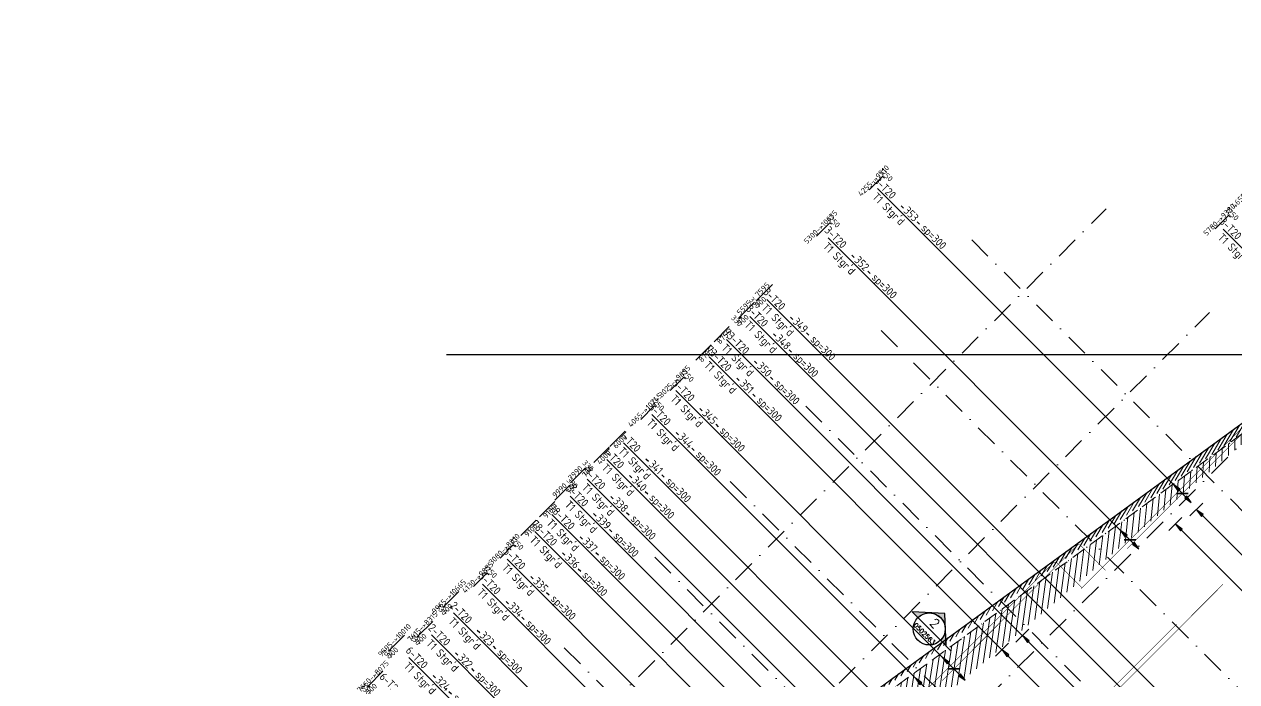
# Model space of a CAD drawing. Extents: x 660761725 to 1323371458, y 2734871439 to 5470067957.
# Drawn here: x 661575298 to 661615071, y 2735053111 to 2735074657 of the extents above; entities that cross this region are included whole.
import ezdxf
from ezdxf.enums import TextEntityAlignment as Align

# ---------------------------------------------------------------- set-up
doc = ezdxf.new("R2010")
doc.units = 0
for name, pattern in [('AXES', [1.95, 1.2, -0.25, 0.25, -0.25]), ('CENTER2', [28.575000000000003, 19.05, -3.175, 3.175, -3.175]), ('Hidden', [714.375, 476.25, -238.125]), ('sbp_axis_short', [10, 5, -2.5, 0, -2.5])]:
    doc.linetypes.add(name, pattern=pattern)
doc.layers.add('A-DETL', color=5, linetype='Continuous', lineweight=9, true_color=0x0000ff)
for name, color, linetype, lineweight in [('A-FLOR-PATT', 7, 'Continuous', 15), ('A-ROOF', 7, 'Continuous', 15), ('A-WALL', 7, 'Continuous', 15), ('S-GRID', 7, 'Continuous', 9), ('S-MATCH LNE', 5, 'CENTER2', 40)]:
    doc.layers.add(name, color=color, linetype=linetype, lineweight=lineweight)
for name, color, linetype in [('S-AXIS', 20, 'AXES'), ('S-RBAR-T20', 10, 'Continuous'), ('S-RDIMO', 8, 'Continuous'), ('S-RSYMB', 7, 'Continuous'), ('S-SCEL-INDT', 222, 'Continuous'), ('S-SIMPLETEXT', 7, 'Continuous'), ('S-TXT', 3, 'Continuous')]:
    doc.layers.add(name, color=color, linetype=linetype)
doc.styles.add('ARMACAD', font='isocp.shx')
doc.styles.add('ROMANS', font='romans.shx')
doc.styles.add('ROMANT', font='romant')
pattern_1 = [(74.99999999999999, (0, 0), (-153.3407249233896, 41.08752341002518), [])]

# ---------------------------------------------------------------- blocks, each defined once
blk = doc.blocks.new('I am… All Range.')
at = {"layer": 'S-GRID', "color": 8, "linetype": 'sbp_axis_short', "lineweight": 13, "ltscale": 150}
for p, q in [((662613679.1571203, 2734523360.248725), (662679782.7279356, 2734589463.81954)), ((662607615.8569804, 2734529423.548865), (662643100.4238242, 2734564908.115708)), ((662638694.7375193, 2734563892.988339), (662667314.0845935, 2734535273.641264)), ((662611009.9695301, 2734526029.436315), (662646494.6183763, 2734561514.085161)), ((662635724.8890384, 2734560923.139858), (662664344.2237372, 2734532303.805159)), ((662633250.0153042, 2734558448.266124), (662661869.4970862, 2734529828.784341)), ((662630775.1415697, 2734555973.392389), (662659394.7554803, 2734527353.778479)), ((662628300.2678357, 2734553498.518655), (662656919.881746, 2734524878.904745)), ((662625330.4193549, 2734550528.670175), (662653950.0332651, 2734521909.056264))]:
    blk.add_line(p, q, dxfattribs=at)
blk = doc.blocks.new('*U1143')
at = {"layer": 'S-SCEL-INDT'}
h = blk.add_hatch(color=256, dxfattribs=at)
edge = h.paths.add_edge_path()
edge.add_line((7.000001906104444, 2.263283386128023e-05), (10.50000190576247, 3.394924715394154e-05))
edge.add_line((10.50000190576247, 3.394924715394154e-05), (-2.921335544670001e-05, 9.624999999075953))
edge.add_line((-2.921335544670001e-05, 9.624999999075953), (-10.49999809220753, -3.394923260202631e-05))
edge.add_line((-10.49999809220753, -3.394923260202631e-05), (-6.999998092549504, -2.263281203340739e-05))
edge.add_arc((1.90677747013979e-06, 1.091277068709939e-11), 6.999999999363562, 0.00018525217620890544, 180.0001852521762, ccw=False)
at = {"layer": 'S-SCEL-INDT', "color": 2, "linetype": 'Continuous'}
blk.add_line((-6.999999999228748, 4.272327350918204e-05), (6.999999999228748, -4.272327350918204e-05), dxfattribs=at)
at = {"layer": 'S-SCEL-INDT'}
blk.add_line((13.40845287412958, 4.901550710201263e-05), (7.000001906104444, 2.263283386128023e-05), dxfattribs=at)
blk.add_lwpolyline([(7.000001906104444, 2.263283386128023e-05), (10.50000190576247, 3.394924715394154e-05), (-2.921335544670001e-05, 9.624999999075953), (-10.49999809220753, -3.394923260202631e-05), (-6.999998092549504, -2.263281203340739e-05, -0.9999999999999999)], format="xyb", close=True, dxfattribs=at)
for centre, radius in [((0, 0), 6.999999999370188), ((0, -1.906788384076208e-06), 6.99999999936)]:
    blk.add_circle(centre, radius, dxfattribs=at)
at = {"layer": 'S-SCEL-INDT', "linetype": 'Continuous', "style": 'ROMANT', "flags": 8}
for rotation, p in [(359.9998251523294, (-9.533905540592968e-07, 3.499999999687137)), (0.0001748476705820678, (9.533905540592968e-07, 3.499943417606119))]:
    blk.add_attdef('01', text='', height=4, rotation=rotation, dxfattribs=at).set_placement(p, align=Align.MIDDLE_CENTER)
at = {"layer": 'S-SCEL-INDT', "color": 3, "linetype": 'Continuous', "style": 'ROMANS', "flags": 8}
for rotation, p in [(359.9998251523294, (0, -2.974065839854546)), (0.0001748476705820678, (0, -2.97412474701559))]:
    blk.add_attdef('-', text='', height=2, rotation=rotation, dxfattribs=at).set_placement(p, align=Align.MIDDLE_CENTER)
blk = doc.blocks.new('I am… Limitless.')
at = {"layer": 'S-TXT', "color": 134}
ref = blk.add_blockref('*U1143', (662350091.9857374, 2734551144.012107), dxfattribs=dict(at, xscale=75.00000000000001, yscale=75.00000000000001, zscale=75.00000000000001, rotation=314.94913923917))
ref.add_attrib('-', '0502563', dxfattribs={"layer": 'S-SCEL-INDT', "color": 3, "linetype": 'Continuous', "height": 150, "rotation": 314.9493105481079, "style": 'ROMANS'}).set_placement((662349934.1190044, 2734550986.425398), align=Align.MIDDLE_CENTER)
ref.add_attrib('01', '2', dxfattribs={"layer": 'S-SCEL-INDT', "linetype": 'Continuous', "height": 300.0000000000001, "rotation": 314.9493105481079, "style": 'ROMANT'}).set_placement((662350277.7630103, 2734551329.459747), align=Align.MIDDLE_CENTER)
blk = doc.blocks.new('I am… Atomic.')
at = {"layer": 'A-FLOR-PATT', "transparency": 33554600}
h = blk.add_hatch(dxfattribs=at)
h.set_pattern_fill('ANSI31', color=8, scale=50, angle=30, style=0)
h.set_pattern_definition(pattern_1)
edge = h.paths.add_edge_path()
edge.add_line((662389967.6433319, 2734579123.010657), (662390007.8012236, 2734579503.468677))
edge.add_line((662342114.705975, 2734544592.546931), (662390007.8012234, 2734579503.468677))
edge.add_line((662363195.8073889, 2734559608.047176), (662389967.7690635, 2734579123.040917))
edge.add_line((662362417.6524743, 2734559040.823584), (662363719.8899552, 2734559990.06879))
edge.add_line((662346720.4841449, 2734547598.623516), (662362783.6519626, 2734559307.613063))
edge.add_line((662345821.5310795, 2734546943.346041), (662347578.010761, 2734548223.703842))
edge.add_line((662342292.6126368, 2734544370.997322), (662346307.4227723, 2734547297.529027))
edge.add_line((662325865.2845687, 2734528370.671522), (662342114.6925843, 2734544592.5523))
edge.add_line((662340490.7204528, 2734542572.157625), (662342149.9785906, 2734544228.604904))
edge.add_line((662339422.0417168, 2734541505.28928), (662341320.3495216, 2734543400.381265))
edge.add_line((662336597.6306283, 2734538685.662872), (662340136.8031961, 2734542218.839921))
edge.add_line((662332705.8949801, 2734534800.520002), (662336243.7133716, 2734538332.345168))
edge.add_line((662332253.0745114, 2734534348.466631), (662332782.9359009, 2734534877.430412))
edge.add_line((662326312.3910785, 2734528417.846987), (662332351.9776915, 2734534447.202265))
edge.add_line((662325865.2845687, 2734528370.671522), (662326312.3910785, 2734528417.846987))
h = blk.add_hatch(dxfattribs=at)
h.set_pattern_fill('ANSI31', color=8, scale=50, angle=30, style=0)
h.set_pattern_definition(pattern_1)
edge = h.paths.add_edge_path()
edge.add_line((662389967.6433319, 2734579123.010657), (662390007.8012236, 2734579503.468677))
edge.add_line((662390178.8400514, 2734578972.951882), (662393574.2351673, 2734576558.543434))
edge.add_line((662390389.9110394, 2734578822.862847), (662389967.7690635, 2734579123.040917))
edge.add_line((662401600.1085552, 2734571260.373601), (662390007.8012234, 2734579503.468677))
edge.add_line((662401045.2346829, 2734570742.112331), (662400996.5411683, 2734571280.666277))
edge.add_line((662400996.5411683, 2734571280.666277), (662391834.41239, 2734577795.702194))
edge.add_line((662401631.7932035, 2734570909.939), (662401600.1085552, 2734571260.373601))
edge.add_line((662398386.0115408, 2734568087.393885), (662401045.2346829, 2734570742.112331))
edge.add_line((662378065.801715, 2734545768.423274), (662383150.2610395, 2734551353.010825))
edge.add_line((662383150.2610395, 2734551353.010825), (662388234.7203641, 2734556937.598375))
edge.add_line((662388234.7203641, 2734556937.598375), (662393319.1796887, 2734562522.185926))
edge.add_line((662393319.1796887, 2734562522.185926), (662398403.6390133, 2734568106.773477))
edge.add_line((662377177.0145457, 2734544792.211362), (662378389.7704264, 2734546124.258873))
edge.add_line((662345219.5168241, 2734509691.243385), (662350637.7770958, 2734515642.46591))
edge.add_line((662350637.7770958, 2734515642.46591), (662356056.0373675, 2734521593.688435))
edge.add_line((662356056.0373675, 2734521593.688435), (662361474.2976393, 2734527544.91096))
edge.add_line((662361474.2976393, 2734527544.91096), (662366892.5579109, 2734533496.133485))
edge.add_line((662366892.5579109, 2734533496.133485), (662372310.8181826, 2734539447.35601))
edge.add_line((662372310.8181826, 2734539447.35601), (662377729.0784543, 2734545398.578536))
edge.add_line((662345267.5598451, 2734509156.384884), (662400082.3408674, 2734569362.972085))
edge.add_line((662401418.6805061, 2734570690.601139), (662400941.3227103, 2734570214.051982))
edge.add_line((662400082.3408674, 2734569362.972085), (662401631.7932035, 2734570909.939))
h = blk.add_hatch(dxfattribs=at)
h.set_pattern_fill('ANSI31', color=8, scale=50, angle=30, style=0)
h.set_pattern_definition(pattern_1)
edge = h.paths.add_edge_path()
edge.add_line((662345468.2720397, 2734510142.524049), (662345661.1307589, 2734509588.669044))
edge.add_line((662345219.5168241, 2734509691.243385), (662350637.7770958, 2734515642.46591))
edge.add_line((662350637.7770958, 2734515642.46591), (662356056.0373675, 2734521593.688435))
edge.add_line((662356056.0373675, 2734521593.688435), (662361474.2976393, 2734527544.91096))
edge.add_line((662361474.2976393, 2734527544.91096), (662366892.5579109, 2734533496.133485))
edge.add_line((662366892.5579109, 2734533496.133485), (662372310.8181826, 2734539447.35601))
edge.add_line((662372310.8181826, 2734539447.35601), (662377729.0784543, 2734545398.578536))
edge.add_line((662345267.5598451, 2734509156.384884), (662400082.3408674, 2734569362.972085))
at = {"layer": 'A-DETL', "color": 8, "linetype": 'Hidden', "lineweight": 9}
blk.add_line((662346720.4841449, 2734547598.623516), (662362783.6519626, 2734559307.613063), dxfattribs=at)
at = {"layer": 'A-ROOF', "color": 8, "lineweight": 13}
blk.add_line((662389680.6962347, 2734579264.969228), (662342118.9841868, 2734544586.677794), dxfattribs=at)
at = {"layer": 'A-WALL', "color": 8, "lineweight": 13}
blk.add_line((662342114.705975, 2734544592.546931), (662390007.8012234, 2734579503.468677), dxfattribs=at)
at = {"layer": 'S-MATCH LNE', "ltscale": 50, "const_width": 50}
blk.add_lwpolyline([(662334254.839787, 2734560133.682059), (662361713.0110677, 2734560133.682059)], dxfattribs=at)
blk = doc.blocks.new('cadf_10')
at = {"color": 1}
for p, q in [((-4.158496580606208, 1.201089783226742), (-5.644468778018359, 1.201089783226742)), ((4.158496580606207, 1.201089783226742), (5.644468778018359, 1.201089783226742))]:
    blk.add_line(p, q, dxfattribs=at)
at = {"style": 'ARMACAD'}
for tag, p in [('$COM1', (-10.93526643674234, 2.542619974829577)), ('$COM2', (-9.757982686735758, -5.302973364669228))]:
    blk.add_attdef(tag, text='', height=3.5, dxfattribs=at).set_placement(p, align=Align.BOTTOM_RIGHT)
at = {"color": 1, "style": 'ARMACAD'}
blk.add_attdef('$NUM', text='', height=3.5, dxfattribs=at).set_placement((0, 0), align=Align.CENTER)
blk = doc.blocks.new('*U546', base_point=(661588567.84169, 2735054837.583484))
at = {"layer": 'S-RSYMB'}
blk.add_lwpolyline([(661588625.0308434, 2735054616.918222), (661588588.5883465, 2735054580.475728, -0.4142135623730951), (661588578.0766706, 2735054580.475728), (661588570.0187291, 2735054588.53367, -0.4142135623730951), (661588570.0187294, 2735054599.045346), (661589067.84169, 2735055096.868279)], format="xyb", dxfattribs=at)
at = {"layer": 'S-RSYMB', "style": 'ARMACAD'}
for tag, rotation, p in [('D2', 44.99999839418319, (661588737.6129321, 2735054929.274094)), ('D1', 314.9999983295868, (661588492.7304177, 2735054503.187422)), ('D0', 44.99999841018244, (661588688.1268725, 2735054517.379693))]:
    blk.add_attdef(tag, text='', height=180, rotation=rotation, dxfattribs=at).set_placement(p, align=Align.MIDDLE_CENTER)
blk = doc.blocks.new('*U547', base_point=(661589289.8867404, 2735055559.628492))
at = {"layer": 'S-RSYMB'}
blk.add_lwpolyline([(661589334.4014515, 2735055332.461976), (661589306.0354569, 2735055304.095983, -0.4142135623730951), (661589297.8534122, 2735055304.095983), (661589291.5812973, 2735055310.368098, -0.4142135623730951), (661589291.5812975, 2735055318.550143), (661589789.8867404, 2735055816.855558)], format="xyb", dxfattribs=at)
at = {"layer": 'S-RSYMB', "style": 'ARMACAD'}
for tag, rotation, p in [('D2', 44.99999839110705, (661589459.4167414, 2735055649.020133)), ('D1', 314.9999983295868, (661589213.4000726, 2735055225.914762)), ('D0', 44.99999841018244, (661589401.5357317, 2735055236.961697))]:
    blk.add_attdef(tag, text='', height=180, rotation=rotation, dxfattribs=at).set_placement(p, align=Align.MIDDLE_CENTER)
blk = doc.blocks.new('*U548', base_point=(661587922.2989441, 2735054192.040776))
at = {"layer": 'S-RSYMB'}
blk.add_lwpolyline([(661587969.7503066, 2735053966.380591), (661587939.5129972, 2735053936.143284, -0.4142135623730951), (661587930.79118, 2735053936.143284), (661587924.1052915, 2735053942.829173, -0.4142135623730951), (661587924.1052917, 2735053951.55099), (661588422.2989441, 2735054449.744615)], format="xyb", dxfattribs=at)
at = {"layer": 'S-RSYMB', "style": 'ARMACAD'}
for tag, rotation, p in [('D2', 44.99999839325852, (661588091.8848404, 2735054281.965085)), ('D1', 314.9999983659001, (661587846.1309536, 2735053858.168952)), ('D0', 44.99999833791801, (661588035.9489293, 2735053869.944655))]:
    blk.add_attdef(tag, text='', height=180, rotation=rotation, dxfattribs=at).set_placement(p, align=Align.MIDDLE_CENTER)
blk = doc.blocks.new('*U549', base_point=(661586719.8431987, 2735052989.5851))
at = {"layer": 'S-RSYMB'}
blk.add_lwpolyline([(661586778.7631139, 2735052769.80762), (661586741.2177281, 2735052732.262236, -0.4142135623730951), (661586730.387929, 2735052732.262237), (661586722.0861235, 2735052740.564043, -0.4142135623730951), (661586722.0861237, 2735052751.393842), (661587219.8431987, 2735053249.150889)], format="xyb", dxfattribs=at)
at = {"layer": 'S-RSYMB', "style": 'ARMACAD'}
for tag, rotation, p in [('D2', 44.99999838836717, (661586889.6473837, 2735053081.589647)), ('D1', 314.9999982569601, (661586644.9197439, 2735052655.095862)), ('D0', 44.99999826565358, (661586841.3076985, 2735052669.717646))]:
    blk.add_attdef(tag, text='', height=180, rotation=rotation, dxfattribs=at).set_placement(p, align=Align.MIDDLE_CENTER)
blk = doc.blocks.new('*U558', base_point=(661590236.7935615, 2735056506.535256))
at = {"layer": 'S-RSYMB'}
blk.add_lwpolyline([(661589974.3890812, 2735056285.623144), (661590414.5916686, 2735056725.825706, -0.4142135623730951), (661590422.4217451, 2735056725.825706), (661590474.3890812, 2735056673.858367)], format="xyb", dxfattribs=at)
at = {"layer": 'S-RSYMB', "style": 'ARMACAD'}
for tag, rotation, p in [('D0', 44.99999838533482, (661590113.1730974, 2735056587.041708)), ('D1', 314.9999983264963, (661590529.7226954, 2735056781.159314))]:
    blk.add_attdef(tag, text='', height=180, rotation=rotation, dxfattribs=at).set_placement(p, align=Align.MIDDLE_CENTER)
blk = doc.blocks.new('*U559', base_point=(661592431.1681228, 2735058700.909689))
at = {"layer": 'S-RSYMB'}
blk.add_lwpolyline([(661592171.4573469, 2735058483.013092), (661592605.4607887, 2735058917.016509, -0.4142135623730951), (661592614.1026024, 2735058917.016509), (661592671.4573469, 2735058859.661761)], format="xyb", dxfattribs=at)
at = {"layer": 'S-RSYMB', "style": 'ARMACAD'}
for tag, rotation, p in [('D1', 314.9999983894099, (661592724.0972567, 2735058969.656413)), ('D0', 44.9999983925851, (661592307.1417903, 2735058781.332082))]:
    blk.add_attdef(tag, text='', height=180, rotation=rotation, dxfattribs=at).set_placement(p, align=Align.MIDDLE_CENTER)
blk = doc.blocks.new('*U560', base_point=(661591957.9546008, 2735058227.696196))
at = {"layer": 'S-RSYMB'}
blk.add_lwpolyline([(661591957.9546008, 2735057977.69621), (661592457.9546008, 2735058477.696182)], dxfattribs=at)
at = {"layer": 'S-RSYMB', "style": 'ARMACAD'}
blk.add_attdef('D0', text='', height=180, rotation=44.99999838954858, dxfattribs=at).set_placement((661592289.2718784, 2735058146.378914), align=Align.MIDDLE_CENTER)
blk = doc.blocks.new('*U561', base_point=(661592816.9131525, 2735059086.654697))
at = {"layer": 'S-RSYMB'}
blk.add_lwpolyline([(661592816.9131525, 2735058836.654711), (661593316.9131525, 2735059336.654683)], dxfattribs=at)
at = {"layer": 'S-RSYMB', "style": 'ARMACAD'}
blk.add_attdef('D0', text='', height=180, rotation=44.99999838848733, dxfattribs=at).set_placement((661593148.23043, 2735059005.337415), align=Align.MIDDLE_CENTER)
blk = doc.blocks.new('*U562', base_point=(661594958.7586721, 2735061228.500091))
at = {"layer": 'S-RSYMB'}
blk.add_lwpolyline([(661594721.5919095, 2735060987.807917), (661595200.7938519, 2735061467.009832, -0.4142135623730951), (661595211.331571, 2735061467.009831), (661595219.4094765, 2735061458.931925, -0.4142135623730951), (661595219.4094762, 2735061448.394206), (661595182.8766907, 2735061411.861423)], format="xyb", dxfattribs=at)
at = {"layer": 'S-RSYMB', "style": 'ARMACAD'}
for tag, rotation, p in [('D0', 44.9999983870276, (661594879.8756032, 2735061308.726157)), ('D2', 44.99999826565358, (661595282.4603609, 2735061348.810532)), ('D1', 314.9999982569601, (661595296.687806, 2735061544.288156))]:
    blk.add_attdef(tag, text='', height=180, rotation=rotation, dxfattribs=at).set_placement(p, align=Align.MIDDLE_CENTER)
blk = doc.blocks.new('*U563', base_point=(661593608.1903183, 2735059877.931817))
at = {"layer": 'S-RSYMB'}
blk.add_lwpolyline([(661593369.8075308, 2735059635.420348), (661593853.074638, 2735060118.687428, -0.4142135623730951), (661593861.5526664, 2735060118.687428), (661593868.0516737, 2735060112.188421, -0.4142135623730951), (661593868.0516734, 2735060103.710392), (661593838.6595452, 2735060074.318266)], format="xyb", dxfattribs=at)
at = {"layer": 'S-RSYMB', "style": 'ARMACAD'}
for tag, rotation, p in [('D2', 44.99999841018244, (661593934.6728868, 2735060007.697047)), ('D1', 314.9999983295868, (661593946.1194522, 2735060196.755202)), ('D0', 44.99999838992967, (661593530.1238068, 2735059958.371171))]:
    blk.add_attdef(tag, text='', height=180, rotation=rotation, dxfattribs=at).set_placement(p, align=Align.MIDDLE_CENTER)
blk = doc.blocks.new('*U564', base_point=(661594878.7342646, 2735061148.475688))
at = {"layer": 'S-RSYMB'}
blk.add_lwpolyline([(661594878.7342646, 2735060898.475701), (661595378.7342646, 2735061398.475673)], dxfattribs=at)
at = {"layer": 'S-RSYMB', "style": 'ARMACAD'}
blk.add_attdef('D0', text='', height=180, rotation=44.99999838009366, dxfattribs=at).set_placement((661595210.0515422, 2735061067.158405), align=Align.MIDDLE_CENTER)
blk = doc.blocks.new('*U565', base_point=(661596785.690605, 2735063055.431917))
at = {"layer": 'S-RSYMB'}
blk.add_lwpolyline([(661596785.690605, 2735062805.431931), (661597285.690605, 2735063305.431902)], dxfattribs=at)
at = {"layer": 'S-RSYMB', "style": 'ARMACAD'}
blk.add_attdef('D0', text='', height=180, rotation=44.99999838155363, dxfattribs=at).set_placement((661597117.0078826, 2735062974.114634), align=Align.MIDDLE_CENTER)
blk = doc.blocks.new('CADF_02')
at = {"color": 0}
blk.add_lwpolyline([(0, 0), (2.5, -0.4166666679084301), (2.5, 0.4166666679084301)], close=True, dxfattribs=at)
blk = doc.blocks.new('*U568', base_point=(661595795.5519655, 2735062065.293335))
at = {"layer": 'S-RSYMB'}
blk.add_lwpolyline([(661595531.213849, 2735061842.216579), (661595975.8664027, 2735062286.869108, -0.4142135623730951), (661595983.1137855, 2735062286.869108), (661596031.213849, 2735062238.769042)], format="xyb", dxfattribs=at)
at = {"layer": 'S-RSYMB', "style": 'ARMACAD'}
for tag, rotation, p in [('D0', 44.99999839023572, (661595672.2228483, 2735062145.860126)), ('D1', 314.9999983894099, (661596088.4810994, 2735062344.136353))]:
    blk.add_attdef(tag, text='', height=180, rotation=rotation, dxfattribs=at).set_placement(p, align=Align.MIDDLE_CENTER)
blk = doc.blocks.new('cadf_04')
at = {"color": 8, "const_width": 0.5000000000000002}
blk.add_lwpolyline([(1.414213560521603, 1.414213564246893), (-1.414213556796312, -1.414213556796312)], dxfattribs=at)
blk = doc.blocks.new('*U569', base_point=(661596729.0831407, 2735062998.824456))
at = {"layer": 'S-RSYMB'}
blk.add_lwpolyline([(661596467.047526, 2735062778.325276), (661596906.4012263, 2735063217.678952, -0.4142135623730951), (661596914.342459, 2735063217.678952), (661596967.047526, 2735063164.973882)], format="xyb", dxfattribs=at)
at = {"layer": 'S-RSYMB', "style": 'ARMACAD'}
for tag, rotation, p in [('D1', 314.9999983894099, (661597022.0122746, 2735063272.643695)), ('D0', 44.99999839094697, (661596605.4070987, 2735063079.319396))]:
    blk.add_attdef(tag, text='', height=180, rotation=rotation, dxfattribs=at).set_placement(p, align=Align.MIDDLE_CENTER)
blk = doc.blocks.new('*U572', base_point=(661598666.2502953, 2735064935.991497))
at = {"layer": 'S-RSYMB'}
blk.add_lwpolyline([(661598751.5379086, 2735064729.739119), (661598697.1903026, 2735064675.391516, -0.4142135623730951), (661598681.5139778, 2735064675.391516), (661598669.4969683, 2735064687.408526, -0.4142135623730951), (661598669.4969687, 2735064703.084851), (661599166.2502953, 2735065199.83815)], format="xyb", dxfattribs=at)
at = {"layer": 'S-RSYMB', "style": 'ARMACAD'}
for tag, rotation, p in [('D2', 44.99999838802685, (661598836.5563545, 2735065032.778783)), ('D1', 314.9999983295868, (661598594.1881908, 2735064600.082744)), ('D0', 44.99999841018244, (661598805.6813831, 2735064621.248035))]:
    blk.add_attdef(tag, text='', height=180, rotation=rotation, dxfattribs=at).set_placement(p, align=Align.MIDDLE_CENTER)
blk = doc.blocks.new('*U573', base_point=(661600351.0220797, 2735066620.763182))
at = {"layer": 'S-RSYMB'}
blk.add_lwpolyline([(661600413.6684334, 2735066402.897149), (661600373.7484589, 2735066362.977177, -0.4142135623730951), (661600362.2337201, 2735066362.977177), (661600353.40686, 2735066371.804038, -0.4142135623730951), (661600353.4068604, 2735066383.318777), (661600851.0220797, 2735066880.933968)], format="xyb", dxfattribs=at)
at = {"layer": 'S-RSYMB', "style": 'ARMACAD'}
for tag, rotation, p in [('D2', 44.99999838643512, (661600520.8971925, 2735066713.443655)), ('D1', 314.9999983295868, (661600276.5030079, 2735066286.07333)), ('D0', 44.99999841018244, (661600475.0257237, 2735066301.619881))]:
    blk.add_attdef(tag, text='', height=180, rotation=rotation, dxfattribs=at).set_placement(p, align=Align.MIDDLE_CENTER)
blk = doc.blocks.new('cadf_03')
at = {"color": 8}
blk.add_lwpolyline([(-3.725290298461914e-09, 2.99999999627471), (3.725290298461914e-09, -3.000000007450581)], dxfattribs=at)
blk.add_blockref('CADF_02', (0.2513523101806641, 0), dxfattribs=at)
blk = doc.blocks.new('*U574', base_point=(661599244.146396, 2735065513.887563))
at = {"layer": 'S-RSYMB'}
blk.add_lwpolyline([(661599244.146396, 2735065263.887577), (661599744.146396, 2735065763.887549)], dxfattribs=at)
at = {"layer": 'S-RSYMB', "style": 'ARMACAD'}
blk.add_attdef('D0', text='', height=180, rotation=44.99999838828833, dxfattribs=at).set_placement((661599575.4636736, 2735065432.570281), align=Align.MIDDLE_CENTER)
blk = doc.blocks.new('*U575', base_point=(661598076.6822042, 2735064346.42344))
at = {"layer": 'S-RSYMB'}
blk.add_lwpolyline([(661598076.6822042, 2735064096.423454), (661598576.6822042, 2735064596.423426)], dxfattribs=at)
at = {"layer": 'S-RSYMB', "style": 'ARMACAD'}
blk.add_attdef('D0', text='', height=180, rotation=44.99999838884009, dxfattribs=at).set_placement((661598407.9994818, 2735064265.106158), align=Align.MIDDLE_CENTER)
blk = doc.blocks.new('*U576', base_point=(661601581.2269896, 2735067850.96802))
at = {"layer": 'S-RSYMB'}
blk.add_lwpolyline([(661601317.1133859, 2735067628.1426), (661601761.2492577, 2735068072.278446, -0.4142135623730951), (661601768.5642966, 2735068072.278446), (661601817.113386, 2735068023.729354)], format="xyb", dxfattribs=at)
at = {"layer": 'S-RSYMB', "style": 'ARMACAD'}
for tag, rotation, p in [('D1', 314.9999983264963, (661601874.1561235, 2735068129.321177)), ('D0', 44.99999838890626, (661601457.8640442, 2735067931.527805))]:
    blk.add_attdef(tag, text='', height=180, rotation=rotation, dxfattribs=at).set_placement(p, align=Align.MIDDLE_CENTER)
blk = doc.blocks.new('*U577', base_point=(661603200.7755427, 2735069470.516478))
at = {"layer": 'S-RSYMB'}
blk.add_lwpolyline([(661602939.2048886, 2735069250.537807), (661603377.4885536, 2735069688.821447, -0.4142135623730951), (661603385.5699004, 2735069688.821447), (661603439.2048886, 2735069635.186456)], format="xyb", dxfattribs=at)
at = {"layer": 'S-RSYMB', "style": 'ARMACAD'}
for tag, rotation, p in [('D0', 44.99999838781581, (661603077.0294436, 2735069550.99691)), ('D1', 314.9999983264963, (661603493.7046766, 2735069743.321229))]:
    blk.add_attdef(tag, text='', height=180, rotation=rotation, dxfattribs=at).set_placement(p, align=Align.MIDDLE_CENTER)
blk = doc.blocks.new('*U582', base_point=(661605906.6338835, 2735072176.37466))
at = {"layer": 'S-RSYMB'}
blk.add_lwpolyline([(661605645.3908174, 2735071956.763014), (661606082.9198276, 2735072394.292, -0.4142135623730951), (661606091.1006529, 2735072394.292), (661606145.3908174, 2735072340.001832)], format="xyb", dxfattribs=at)
at = {"layer": 'S-RSYMB', "style": 'ARMACAD'}
for tag, rotation, p in [('D1', 314.9999983724815, (661606199.5630174, 2735072448.464193)), ('D0', 44.99999840367136, (661605782.8380449, 2735072256.84479))]:
    blk.add_attdef(tag, text='', height=180, rotation=rotation, dxfattribs=at).set_placement(p, align=Align.MIDDLE_CENTER)
blk = doc.blocks.new('*U583', base_point=(661607162.8877547, 2735073432.628457))
at = {"layer": 'S-RSYMB'}
blk.add_lwpolyline([(661606904.7620248, 2735073216.506715), (661607335.1165955, 2735073646.861262, -0.4142135623730951), (661607344.2371881, 2735073646.861262), (661607404.7620246, 2735073586.336422)], format="xyb", dxfattribs=at)
at = {"layer": 'S-RSYMB', "style": 'ARMACAD'}
for tag, rotation, p in [('D1', 314.9999983640415, (661607455.8168886, 2735073697.916119)), ('D0', 44.99999840890596, (661607038.6220326, 2735073513.001271))]:
    blk.add_attdef(tag, text='', height=180, rotation=rotation, dxfattribs=at).set_placement(p, align=Align.MIDDLE_CENTER)

msp = doc.modelspace()

# ---------------------------------------------------------------- linework, layer by layer
at = {"layer": 'S-RBAR-T20', "linetype": 'Hidden', "const_width": 16}
for points in [[(661611477.8008167, 2735057473.318857), (661616274.2455174, 2735062269.763288, -0.4142135623730951), (661616396.9285439, 2735062269.763285), (661617211.1619787, 2735061455.529802)], [(661609966.5316336, 2735056156.160916), (661615558.1415468, 2735061747.770514, -0.4142135623730951), (661615680.8245734, 2735061747.770511), (661616495.0580082, 2735060933.537028)], [(661605405.419177, 2735053146.845341), (661609833.3406409, 2735057574.766556, -0.4142135623730951), (661609956.0236673, 2735057574.766552), (661610770.257103, 2735056760.533071)], [(661603885.1395576, 2735051838.697836), (661609050.7550802, 2735057004.313068, -0.4142135623730951), (661609173.4381067, 2735057004.313065), (661609987.6715423, 2735056190.079584)]]:
    msp.add_lwpolyline(points, format="xyb", dxfattribs=at)
for points in [[(661608434.6827136, 2735050117.581699), (661614624.0599697, 2735056306.958607)], [(661606914.6896254, 2735048809.147662), (661613104.0668684, 2735054998.524557)]]:
    msp.add_lwpolyline(points, dxfattribs=at)
at = {"layer": 'S-RDIMO'}
for p, q in [((661612993.6870008, 2735059571.538425), (661603289.1638848, 2735069276.06211)), ((661618673.9200983, 2735063892.993102), (661614620.5734377, 2735067946.339999)), ((661611268.3589667, 2735058057.769455), (661601669.6153316, 2735067656.513652)), ((661605419.7436916, 2735053901.053172), (661596666.9493815, 2735062653.847995)), ((661604530.3820724, 2735053224.396695), (661595883.9403075, 2735061870.838967)), ((661609501.04155, 2735046394.574097), (661594954.3588933, 2735060941.257607)), ((661608852.2552578, 2735045957.919868), (661594411.6386129, 2735060398.537358)), ((661613576.0204711, 2735058989.204924), (661612993.687001, 2735059571.538425)), ((661613747.330447, 2735058754.844771), (661628225.4356068, 2735044276.738773)), ((661613056.9166142, 2735058275.989943), (661627535.0217731, 2735043797.883944)), ((661611859.4163414, 2735057466.712047), (661611268.3589667, 2735058057.769455)), ((661599044.506025, 2735049220.579842), (661591139.0936965, 2735057125.992634)), ((661598124.8147526, 2735048512.447583), (661590325.1819031, 2735056312.080889)), ((661605700.254929, 2735039043.19332), (661589378.2750825, 2735055365.174124)), ((661604872.430397, 2735038426.9278), (661588656.230032, 2735054643.129116)), ((661613775.0163102, 2735048886.83386), (661608041.999396, 2735054619.851104)), ((661613100.8778632, 2735048424.254415), (661607367.8609465, 2735054157.271656)), ((661603340.3064858, 2735038476.639269), (661587915.0237658, 2735053901.922894)), ((661606159.6270088, 2735053161.169813), (661605419.7436916, 2735053901.053172)), ((661605270.838453, 2735052483.940273), (661604530.3820724, 2735053224.396695))]:
    msp.add_line(p, q, dxfattribs=at)
for points in [[(661615298.2467374, 2735049991.766821), (661599651.5580201, 2735065638.456459)], [(661614635.0924557, 2735049541.317665), (661599094.7562802, 2735065081.654752)], [(661608041.999396, 2735054619.851104), (661598337.4762796, 2735064324.374796)], [(661607367.8609464, 2735054157.271656), (661597769.117312, 2735063756.015861)], [(661609437.8899019, 2735044075.803544), (661593763.3977909, 2735059750.296576)], [(661608741.0979882, 2735043647.32353), (661593200.7618062, 2735059187.660624)], [(661601353.7213548, 2735049836.17719), (661592601.5001066, 2735058588.398959)], [(661600692.7847085, 2735049386.799546), (661592046.3429428, 2735058033.241828)]]:
    msp.add_lwpolyline(points, dxfattribs=at)

# ---------------------------------------------------------------- block references
at = {"layer": 'S-AXIS'}
for name, p in [('I am… All Range.', (-1032317.531363606, 503695.4297404289)), ('I am… Atomic.', (-745106.9118326902, 503695.4297404289)), ('I am… Limitless.', (-745106.9118326902, 503695.4297404289))]:
    msp.add_blockref(name, p, dxfattribs=at)
at = {"layer": 'S-RDIMO'}
for name, p, xscale, yscale, zscale, rotation in [('CADF_02', (661612993.6870008, 2735059571.538426), 100, 100, 100, 314.9999984517721), ('cadf_04', (661613284.8537359, 2735059280.371675), 100, 100, 100, 134.999998545604), ('CADF_02', (661613576.0204711, 2735058989.204924), 100, 100, 100, 134.9999984517721), ('cadf_03', (661613747.330447, 2735058754.844771), 100, 100, 100, 314.9999983202375), ('cadf_03', (661613056.9166142, 2735058275.989943), 99.99999999999996, 99.99999999999996, 99.99999999999996, 314.9999983110205), ('CADF_02', (661611268.3589667, 2735058057.769455), 100, 100, 100, 314.9999983763987), ('cadf_04', (661611568.2496063, 2735057757.878798), 100, 100, 100, 134.9999983373812), ('CADF_02', (661611859.4163411, 2735057466.712047), 100, 100, 100, 134.9999983763987), ('cadf_03', (661608041.999396, 2735054619.851104), 100, 100, 100, 314.9999983178984), ('cadf_03', (661607367.8609464, 2735054157.271656), 100.0000000000001, 100.0000000000001, 100.0000000000001, 314.9999983644935), ('CADF_02', (661605419.7436916, 2735053901.053172), 100, 100, 100, 314.9999984029607), ('cadf_04', (661605789.6853503, 2735053531.111492), 100, 100, 100, 134.9999983937293), ('CADF_02', (661606159.6270088, 2735053161.169813), 99.99999999999999, 99.99999999999999, 99.99999999999999, 134.9999984029607), ('CADF_02', (661604530.3820726, 2735053224.396694), 100, 100, 100, 314.9999984364818)]:
    msp.add_blockref(name, p, dxfattribs=dict(at, xscale=xscale, yscale=yscale, zscale=zscale, rotation=rotation))
at = {"layer": 'S-RSYMB'}
for name, p, values in [('*U577', (661603278.5529385, 2735069451.891112, -1e-08), {'D0': '4255->9510', 'D1': '1250'}), ('*U583', (661615555.5167661, 2735069087.7181, -1e-08), {'D0': '4655->8285', 'D1': '1250'}), ('*U576', (661601545.52987, 2735067932.023732, -1e-08), {'D0': '5300->10635', 'D1': '1250'}), ('*U582', (661614625.7788928, 2735068172.988081, -1e-08), {'D0': '5780->9380', 'D1': '1250'}), ('*U573', (661599338.1405213, 2735065868.05248, 1e-08), {'D0': '700', 'D1': '330', 'D2': '7595'}), ('*U572', (661598743.3304769, 2735065276.918339, 1e-08), {'D0': '700', 'D1': '330', 'D2': '5595'}), ('*U574', (661597924.3729777, 2735064499.714293), {'D0': '8755'}), ('*U575', (661597328.8559169, 2735063904.197267), {'D0': '8755'}), ('*U569', (661596751.7020203, 2735062876.67128, -1e-08), {'D0': '3025->9695', 'D1': '1250'}), ('*U568', (661595783.3123003, 2735061932.580574, -1e-08), {'D0': '4065->10745', 'D1': '1250'}), ('*U565', (661594509.5253707, 2735061068.089313), {'D0': '6000'}), ('*U564', (661593982.5693713, 2735060543.688949), {'D0': '4000'}), ('*U562', (661593455.677475, 2735059872.503553, -1e-08), {'D0': '7990', 'D1': '330', 'D2': '700'}), ('*U563', (661592936.0459211, 2735059304.757953, -1e-08), {'D0': '9990', 'D1': '330', 'D2': '700'}), ('*U561', (661592201.7272514, 2735058769.073582), {'D0': '9100'}), ('*U560', (661591589.486287, 2735058156.832653), {'D0': '9100'}), ('*U559', (661591167.0902536, 2735057378.280225, -1e-08), {'D0': '3080->8810', 'D1': '1250'}), ('*U558', (661590296.7578564, 2735056451.014146, -1e-08), {'D0': '4130->9855', 'D1': '1250'}), ('*U547', (661589057.2734061, 2735055811.76512, 1e-08), {'D0': '700', 'D1': '330', 'D2': '9965->10665'}), ('*U546', (661588195.4881045, 2735054826.731274, 1e-08), {'D0': '700', 'D1': '330', 'D2': '7615->8315'}), ('*U548', (661587273.8434007, 2735054380.902343, 1e-08), {'D0': '700', 'D1': '330', 'D2': '9595->10010'}), ('*U549', (661586565.7764505, 2735053192.167373, 1e-08), {'D0': '700', 'D1': '330', 'D2': '7660->8075'})]:
    msp.add_blockref(name, p, dxfattribs=at).add_auto_attribs(values)
at = {"layer": 'S-SIMPLETEXT'}
ref = msp.add_blockref('cadf_10', (661604300.5171636, 2735068344.258288), dxfattribs=dict(at, xscale=74.99999998083516, yscale=75, zscale=75, rotation=314.9999983257133))
ref.add_attrib('$NUM', '353', dxfattribs={"color": 1, "height": 262.5, "rotation": 315, "style": 'ARMACAD', "flags": 2}).set_placement((661604300.5171636, 2735068344.258288), align=Align.CENTER)
ref.add_attrib('$COM1', '3-T20         sp=300', dxfattribs={"height": 262.5, "rotation": 315, "style": 'ARMACAD', "flags": 2}).set_placement((661605389.8811584, 2735067254.894229), align=Align.RIGHT)
ref = msp.add_blockref('cadf_10', (661615636.6401819, 2735067009.822711), dxfattribs=dict(at, xscale=74.99999998083516, yscale=75, zscale=75, rotation=314.9999983257133))
ref.add_attrib('$NUM', '358', dxfattribs={"color": 1, "height": 262.5, "rotation": 315, "style": 'ARMACAD', "flags": 2}).set_placement((661615636.6401819, 2735067009.822711), align=Align.CENTER)
ref.add_attrib('$COM1', '3-T20         sp=300', dxfattribs={"height": 262.5, "rotation": 315, "style": 'ARMACAD', "flags": 2}).set_placement((661616726.0041766, 2735065920.458652), align=Align.RIGHT)
ref = msp.add_blockref('cadf_10', (661602680.9686105, 2735066724.70983), dxfattribs=dict(at, xscale=74.99999998083516, yscale=75, zscale=75, rotation=314.9999983257133))
ref.add_attrib('$NUM', '352', dxfattribs={"color": 1, "height": 262.5, "rotation": 315, "style": 'ARMACAD', "flags": 2}).set_placement((661602680.9686105, 2735066724.70983), align=Align.CENTER)
ref.add_attrib('$COM1', '3-T20         sp=300', dxfattribs={"height": 262.5, "rotation": 315, "style": 'ARMACAD', "flags": 2}).set_placement((661603770.3326054, 2735065635.345771), align=Align.RIGHT)
ref = msp.add_blockref('cadf_10', (661600670.5997458, 2735064698.964189), dxfattribs=dict(at, xscale=74.99999998083516, yscale=75, zscale=75, rotation=314.9999983257133))
ref.add_attrib('$NUM', '349', dxfattribs={"color": 1, "height": 262.5, "rotation": 315, "style": 'ARMACAD', "flags": 2}).set_placement((661600670.5997458, 2735064698.964189), align=Align.CENTER)
ref.add_attrib('$COM1', '3-T20         sp=300', dxfattribs={"height": 262.5, "rotation": 315, "style": 'ARMACAD', "flags": 2}).set_placement((661601759.9637405, 2735063609.60013), align=Align.RIGHT)
ref = msp.add_blockref('cadf_10', (661600106.109559, 2735064149.850929), dxfattribs=dict(at, xscale=74.99999998083516, yscale=75, zscale=75, rotation=314.9999983257133))
ref.add_attrib('$NUM', '348', dxfattribs={"color": 1, "height": 262.5, "rotation": 315, "style": 'ARMACAD', "flags": 2}).set_placement((661600106.109559, 2735064149.850929), align=Align.CENTER)
ref.add_attrib('$COM1', '3-T20         sp=300', dxfattribs={"height": 262.5, "rotation": 315, "style": 'ARMACAD', "flags": 2}).set_placement((661601195.4735537, 2735063060.486871), align=Align.RIGHT)
ref = msp.add_blockref('cadf_10', (661599489.8681265, 2735063251.532397), dxfattribs=dict(at, xscale=74.99999998083516, yscale=75, zscale=75, rotation=314.9999983257133))
ref.add_attrib('$NUM', '350', dxfattribs={"color": 1, "height": 262.5, "rotation": 315, "style": 'ARMACAD', "flags": 2}).set_placement((661599489.8681265, 2735063251.532397), align=Align.CENTER)
ref.add_attrib('$COM1', '73-T20         sp=300', dxfattribs={"height": 262.5, "rotation": 315, "style": 'ARMACAD', "flags": 2}).set_placement((661600579.2321212, 2735062162.168338), align=Align.RIGHT)
ref = msp.add_blockref('cadf_10', (661598910.4014581, 2735062694.281163), dxfattribs=dict(at, xscale=74.99999998083516, yscale=75, zscale=75, rotation=314.9999983257133))
ref.add_attrib('$NUM', '351', dxfattribs={"color": 1, "height": 262.5, "rotation": 315, "style": 'ARMACAD', "flags": 2}).set_placement((661598910.4014581, 2735062694.281163), align=Align.CENTER)
ref.add_attrib('$COM1', '73-T20         sp=300', dxfattribs={"height": 262.5, "rotation": 315, "style": 'ARMACAD', "flags": 2}).set_placement((661599999.7654529, 2735061604.917105), align=Align.RIGHT)
ref = msp.add_blockref('cadf_10', (661597696.8642128, 2735061703.482619), dxfattribs=dict(at, xscale=74.99999998083517, yscale=75, zscale=75, rotation=314.9999983257132))
ref.add_attrib('$NUM', '345', dxfattribs={"color": 1, "height": 262.5, "rotation": 315, "style": 'ARMACAD', "flags": 2}).set_placement((661597696.8642128, 2735061703.482619), align=Align.CENTER)
ref.add_attrib('$COM1', '5-T20         sp=300', dxfattribs={"height": 262.5, "rotation": 315, "style": 'ARMACAD', "flags": 2}).set_placement((661598786.2282075, 2735060614.11856), align=Align.RIGHT)
ref = msp.add_blockref('cadf_10', (661596913.8551388, 2735060920.473591), dxfattribs=dict(at, xscale=74.99999998083516, yscale=75, zscale=75, rotation=314.9999983257133))
ref.add_attrib('$NUM', '344', dxfattribs={"color": 1, "height": 262.5, "rotation": 315, "style": 'ARMACAD', "flags": 2}).set_placement((661596913.8551388, 2735060920.473591), align=Align.CENTER)
ref.add_attrib('$COM1', '5-T20         sp=300', dxfattribs={"height": 262.5, "rotation": 315, "style": 'ARMACAD', "flags": 2}).set_placement((661598003.2191335, 2735059831.109532), align=Align.RIGHT)
ref = msp.add_blockref('cadf_10', (661595928.5890673, 2735060046.576891), dxfattribs=dict(at, xscale=74.99999998083516, yscale=75, zscale=75, rotation=314.9999983257133))
ref.add_attrib('$NUM', '341', dxfattribs={"color": 1, "height": 262.5, "rotation": 315, "style": 'ARMACAD', "flags": 2}).set_placement((661595928.5890673, 2735060046.576891), align=Align.CENTER)
ref.add_attrib('$COM1', '1-T20         sp=300', dxfattribs={"height": 262.5, "rotation": 315, "style": 'ARMACAD', "flags": 2}).set_placement((661597017.9530619, 2735058957.212832), align=Align.RIGHT)
ref = msp.add_blockref('cadf_10', (661595385.8687869, 2735059503.856642), dxfattribs=dict(at, xscale=74.99999998083516, yscale=75, zscale=75, rotation=314.9999983257133))
ref.add_attrib('$NUM', '340', dxfattribs={"color": 1, "height": 262.5, "rotation": 315, "style": 'ARMACAD', "flags": 2}).set_placement((661595385.8687869, 2735059503.856642), align=Align.CENTER)
ref.add_attrib('$COM1', '1-T20         sp=300', dxfattribs={"height": 262.5, "rotation": 315, "style": 'ARMACAD', "flags": 2}).set_placement((661596475.2327818, 2735058414.492584), align=Align.RIGHT)
ref = msp.add_blockref('cadf_10', (661594774.7510698, 2735058818.492753), dxfattribs=dict(at, xscale=74.99999998083516, yscale=75, zscale=75, rotation=314.9999983257133))
ref.add_attrib('$NUM', '338', dxfattribs={"color": 1, "height": 262.5, "rotation": 315, "style": 'ARMACAD', "flags": 2}).set_placement((661594774.7510698, 2735058818.492753), align=Align.CENTER)
ref.add_attrib('$COM1', '3-T20         sp=300', dxfattribs={"height": 262.5, "rotation": 315, "style": 'ARMACAD', "flags": 2}).set_placement((661595864.1150645, 2735057729.128694), align=Align.RIGHT)
ref = msp.add_blockref('cadf_10', (661594212.1150852, 2735058255.856802), dxfattribs=dict(at, xscale=74.99999998083516, yscale=75, zscale=75, rotation=314.9999983257133))
ref.add_attrib('$NUM', '339', dxfattribs={"color": 1, "height": 262.5, "rotation": 315, "style": 'ARMACAD', "flags": 2}).set_placement((661594212.1150852, 2735058255.856802), align=Align.CENTER)
ref.add_attrib('$COM1', '3-T20         sp=300', dxfattribs={"height": 262.5, "rotation": 315, "style": 'ARMACAD', "flags": 2}).set_placement((661595301.47908, 2735057166.492743), align=Align.RIGHT)
ref = msp.add_blockref('cadf_10', (661593768.0403286, 2735057501.408185), dxfattribs=dict(at, xscale=74.99999998083517, yscale=75, zscale=75, rotation=314.9999983257132))
ref.add_attrib('$NUM', '337', dxfattribs={"color": 1, "height": 262.5, "rotation": 315, "style": 'ARMACAD', "flags": 2}).set_placement((661593768.0403286, 2735057501.408185), align=Align.CENTER)
ref.add_attrib('$COM1', '78-T20         sp=300', dxfattribs={"height": 262.5, "rotation": 315, "style": 'ARMACAD', "flags": 2}).set_placement((661594857.4043235, 2735056412.044126), align=Align.RIGHT)
ref = msp.add_blockref('cadf_10', (661593188.2756909, 2735056970.858528), dxfattribs=dict(at, xscale=74.99999998083516, yscale=75, zscale=75, rotation=314.9999983257133))
ref.add_attrib('$NUM', '336', dxfattribs={"color": 1, "height": 262.5, "rotation": 315, "style": 'ARMACAD', "flags": 2}).set_placement((661593188.2756909, 2735056970.858528), align=Align.CENTER)
ref.add_attrib('$COM1', '78-T20         sp=300', dxfattribs={"height": 262.5, "rotation": 315, "style": 'ARMACAD', "flags": 2}).set_placement((661594277.6396856, 2735055881.49447), align=Align.RIGHT)
ref = msp.add_blockref('cadf_10', (661592150.4469754, 2735056194.188812), dxfattribs=dict(at, xscale=74.99999998083516, yscale=75, zscale=75, rotation=314.9999983257133))
ref.add_attrib('$NUM', '335', dxfattribs={"color": 1, "height": 262.5, "rotation": 315, "style": 'ARMACAD', "flags": 2}).set_placement((661592150.4469754, 2735056194.188812), align=Align.CENTER)
ref.add_attrib('$COM1', '5-T20         sp=300', dxfattribs={"height": 262.5, "rotation": 315, "style": 'ARMACAD', "flags": 2}).set_placement((661593239.8109701, 2735055104.824753), align=Align.RIGHT)
ref = msp.add_blockref('cadf_10', (661591336.5351825, 2735055380.277066), dxfattribs=dict(at, xscale=74.99999998083516, yscale=75, zscale=75, rotation=314.9999983257133))
ref.add_attrib('$NUM', '334', dxfattribs={"color": 1, "height": 262.5, "rotation": 315, "style": 'ARMACAD', "flags": 2}).set_placement((661591336.5351825, 2735055380.277066), align=Align.CENTER)
ref.add_attrib('$COM1', '5-T20         sp=300', dxfattribs={"height": 262.5, "rotation": 315, "style": 'ARMACAD', "flags": 2}).set_placement((661592425.8991773, 2735054290.913007), align=Align.RIGHT)
ref = msp.add_blockref('cadf_10', (661590394.3418264, 2735054428.656836), dxfattribs=dict(at, xscale=74.99999998083516, yscale=75, zscale=75, rotation=314.9999983257133))
ref.add_attrib('$NUM', '323', dxfattribs={"color": 1, "height": 262.5, "rotation": 315, "style": 'ARMACAD', "flags": 2}).set_placement((661590394.3418264, 2735054428.656836), align=Align.CENTER)
ref.add_attrib('$COM1', '2-T20         sp=300', dxfattribs={"height": 262.5, "rotation": 315, "style": 'ARMACAD', "flags": 2}).set_placement((661591483.7058212, 2735053339.292777), align=Align.RIGHT)
ref = msp.add_blockref('cadf_10', (661589681.5822066, 2735053697.326396), dxfattribs=dict(at, xscale=74.99999998083517, yscale=75, zscale=75, rotation=314.9999983257132))
ref.add_attrib('$NUM', '322', dxfattribs={"color": 1, "height": 262.5, "rotation": 315, "style": 'ARMACAD', "flags": 2}).set_placement((661589681.5822066, 2735053697.326396), align=Align.CENTER)
ref.add_attrib('$COM1', '2-T20         sp=300', dxfattribs={"height": 262.5, "rotation": 315, "style": 'ARMACAD', "flags": 2}).set_placement((661590770.9462012, 2735052607.962337), align=Align.RIGHT)
ref = msp.add_blockref('cadf_10', (661588944.9385972, 2735052951.557517), dxfattribs=dict(at, xscale=74.99999998083517, yscale=75, zscale=75, rotation=314.9999983257133))
ref.add_attrib('$NUM', '324', dxfattribs={"color": 1, "height": 262.5, "rotation": 315, "style": 'ARMACAD', "flags": 2}).set_placement((661588944.9385972, 2735052951.557517), align=Align.CENTER)
ref.add_attrib('$COM1', '6-T20         sp=300', dxfattribs={"height": 262.5, "rotation": 315, "style": 'ARMACAD', "flags": 2}).set_placement((661590034.3025919, 2735051862.193459), align=Align.RIGHT)
ref = msp.add_blockref('cadf_10', (661588081.9364073, 2735052088.555377), dxfattribs=dict(at, xscale=74.99999998083517, yscale=75, zscale=75, rotation=314.9999983257133))
ref.add_attrib('$NUM', '325', dxfattribs={"color": 1, "height": 262.5, "rotation": 315, "style": 'ARMACAD', "flags": 2}).set_placement((661588081.9364073, 2735052088.555377), align=Align.CENTER)
ref.add_attrib('$COM1', '6-T20         sp=300', dxfattribs={"height": 262.5, "rotation": 315, "style": 'ARMACAD', "flags": 2}).set_placement((661589171.3004022, 2735050999.191318), align=Align.RIGHT)

# ---------------------------------------------------------------- texts
at = {"layer": 'S-SIMPLETEXT', "style": 'ARMACAD'}
for p in [(661604026.5985899, 2735068045.599314), (661615358.0081425, 2735066715.877203), (661602407.0500365, 2735066426.050856), (661600388.992725, 2735064407.993663), (661599832.190985, 2735063851.191956), (661599074.9109845, 2735063093.912), (661598506.5520171, 2735062525.553065), (661597404.3840865, 2735061423.3852), (661596621.3750125, 2735060640.376171), (661595691.7935979, 2735059710.794811), (661595149.0733174, 2735059168.074564), (661594500.8324959, 2735058519.83378), (661593938.1965115, 2735057957.197829), (661593338.9348102, 2735057357.936163), (661592783.777645, 2735056802.77903), (661591876.528398, 2735055895.529837), (661591062.6166053, 2735055081.618092), (661590115.7097843, 2735054134.711326), (661589393.6647336, 2735053412.666317), (661588652.4584678, 2735052671.460095)]:
    msp.add_text("T1 Stgr'd", height=262.5, rotation=315, dxfattribs=at).set_placement(p, align=Align.RIGHT)

doc.saveas('drawing.dxf')
